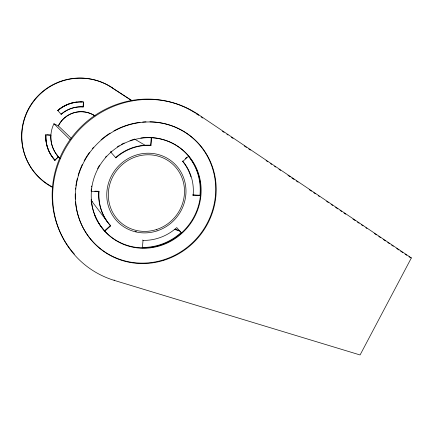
<?xml version="1.0" encoding="UTF-8"?>
<svg xmlns="http://www.w3.org/2000/svg" width="433" height="433" viewBox="0 0 433 433"><rect width="100%" height="100%" fill="white"/><g stroke="black" fill="none" stroke-linecap="round" stroke-linejoin="round"><path stroke-width="0.65" d="M83.098 106.848L83.423 101.961L83.233 106.929A30.099 29.877 -31.5 0 0 61.177 114.334L61.069 114.242A30.061 29.839 -31.3 0 1 83.098 106.848L83.233 106.929M150.624 145.234L151.285 137.396L151.653 137.586L150.993 145.445A48.458 46.261 -48.7 0 0 115.844 157.856L115.546 157.617A48.355 46.174 -48.7 0 1 150.624 145.234L150.993 145.445M143.02 240.385L142.392 247.849L142.051 247.438A56.16 53.632 -48.7 0 0 181.032 232.581L181.449 232.954L176.756 227.585A48.458 46.261 -48.7 0 1 143.02 240.385L142.679 239.99M196.777 113.933L197.978 114.307L411.35 257.944L360.083 354.963L114.35 280.416L114.085 279.967M104.548 230.784L110.42 225.533L110.696 225.907L104.818 231.168L104.548 230.784A56.16 53.632 -48.7 0 1 94.638 215.109M185.313 158.548L186.753 157.266M193.134 195.261A48.458 46.261 -48.7 0 0 182.867 161.357L188.626 156.205L188.187 155.977A56.16 53.632 -48.7 0 1 199.97 195.24L200.425 195.543L192.912 195.11M58.455 156.811L54.894 160.178L58.455 156.811A30.061 29.839 -31.3 0 1 50.813 135.101L47.1 134.885M94.816 191.159L98.762 191.31L99.022 191.619A48.458 46.261 -48.7 0 0 110.696 225.907M192.696 194.958L199.97 195.24M91.114 191.31L99.022 191.619M54.791 160.031A34.911 34.656 -31.2 0 1 45.86 134.809L50.91 135.22M52.523 187.013A58.049 57.643 -30.1 0 1 29.763 106.594A58.049 57.643 -30.1 0 1 111.649 87.493L131.935 100.618M91.076 201.183L92.353 201.616M174.239 229.252L180.637 231.411M175.257 229.176L179.738 230.692M408.99 256.791L411.35 257.944M60.127 158.548A30.099 29.877 -31.5 0 1 53.936 123.762L58.39 125.927L71.234 138.246M182.52 161.163L182.867 161.357M93.837 115.173L94.995 115.855M134.517 139.053L145.558 145.531M111.649 87.493L131.984 100.835M196.604 113.879L198.844 115.389M201.085 116.899L202.768 118.03M222.383 131.226L224.061 132.357M226.865 134.241L227.985 134.999M231.346 137.261L233.03 138.392M244.239 145.932L246.48 147.442M248.721 148.947L250.404 150.078M266.095 160.638L267.773 161.769M270.576 163.652L271.697 164.41M274.5 166.294L275.621 167.046M278.982 169.308L280.665 170.44M287.95 175.343L290.191 176.853M291.869 177.985L294.11 179.495M296.356 180.999L298.034 182.131M309.243 189.676L311.484 191.18M313.725 192.69L315.408 193.822M318.212 195.705L319.332 196.463M326.617 201.361L328.295 202.492M331.099 204.381L332.777 205.513M335.58 207.396L337.821 208.906M340.062 210.411L341.745 211.542M343.986 213.052L345.669 214.183M352.955 219.087L355.195 220.592M357.436 222.102L359.119 223.233M361.36 224.743L363.038 225.874M365.842 227.758L366.962 228.51M374.247 233.414L376.488 234.924M378.729 236.429L380.412 237.56M383.216 239.449L385.457 240.954M387.697 242.464L389.381 243.595M391.621 245.105L393.299 246.236M396.666 248.499L398.907 250.003M400.585 251.135L402.825 252.645M405.072 254.155L406.749 255.286M110.626 151.907L115.844 157.856M53.936 123.762L70.108 139.702M61.177 114.334L57.789 110.529A34.911 34.656 -31.2 0 1 81.734 101.874M56.94 155.003L59.77 158.754M91.32 200.555L107.898 222.524M58.39 125.927A25.244 25.054 -31.6 0 1 94.389 115.508M182.439 161.119A48.355 46.174 -48.7 0 1 190.937 176.935M110.464 225.582A48.355 46.174 -48.7 0 1 98.773 191.159M136.427 231.736A40.556 38.721 -48.7 0 1 135.22 231.466M114.35 280.416A94.237 89.983 -48.7 0 1 62.947 153.136A94.237 89.983 -48.7 0 1 197.978 114.307M74.4 254.106A93.658 89.49 -48.6 0 1 75.548 132.698A93.658 89.49 -48.6 0 1 195.516 113.159M149.932 121.803A72.073 68.809 -48.7 0 1 215.71 190.168A72.073 68.809 -48.7 0 1 148.043 262.891A72.073 68.809 -48.7 0 1 75.483 201.805M75.304 199.137A72.073 68.809 -48.7 0 1 75.245 193.832M75.515 189.21A72.073 68.809 -48.7 0 1 75.645 187.917M75.889 185.974A72.073 68.809 -48.7 0 1 77.345 178.369M78.178 175.295A72.073 68.809 -48.7 0 1 82.302 164.491M84.11 160.919A72.073 68.809 -48.7 0 1 89.62 152.216M92.402 148.654A72.073 68.809 -48.7 0 1 93.663 147.177M101.078 139.799A72.073 68.809 -48.7 0 1 110.101 133.099M113.901 130.853A72.073 68.809 -48.7 0 1 140.027 122.328M142.679 122.052A72.073 68.809 -48.7 0 1 145.997 121.846M140.839 138.008A56.279 53.73 -48.7 0 1 200.479 185.373A56.279 53.73 -48.7 0 1 150.343 247.4A56.279 53.73 -48.7 0 1 91.147 199.483M91.152 190.829A56.279 53.73 -48.7 0 1 91.341 188.891M91.59 186.975A56.279 53.73 -48.7 0 1 91.742 186.028M97.598 168.643A56.279 53.73 -48.7 0 1 99.612 165.119M105.5 157.174A56.279 53.73 -48.7 0 1 106.475 156.091M110.696 151.961A56.279 53.73 -48.7 0 1 111.53 151.236M117.332 146.884A56.279 53.73 -48.7 0 1 119.243 145.683M121.202 144.552A56.279 53.73 -48.7 0 1 124.222 143.004M129.976 140.633A56.279 53.73 -48.7 0 1 134.825 139.177M52.821 187.554A58.271 57.849 -30.8 0 1 29.98 106.832A58.271 57.849 -30.8 0 1 112.174 87.655M58.282 125.824A25.211 25.027 -31.4 0 1 94.849 115.806M55.056 160.286A34.867 34.613 -31 0 1 45.768 134.728M57.703 110.42A34.867 34.613 -31 0 1 76.744 102.02M80.316 101.793A34.867 34.613 -31 0 1 82.665 101.847M54.894 160.178A34.954 34.694 -31.4 0 1 45.952 134.923M57.898 110.615A34.954 34.694 -31.4 0 1 83.564 102.031M163.815 260.314A72.219 68.939 -48.7 0 0 195.748 140.595A72.219 68.939 -48.7 0 0 77.891 177.384A72.219 68.939 -48.7 0 0 163.815 260.314M157.044 230.892A40.637 38.791 -48.7 0 0 174.066 163.317A40.637 38.791 -48.7 0 0 108.006 184.956A40.637 38.791 -48.7 0 0 157.044 230.892M160.616 245.598A56.393 53.827 -48.7 0 0 184.896 151.972A56.393 53.827 -48.7 0 0 93.041 181.351A56.393 53.827 -48.7 0 0 160.616 245.598M156.454 229.539A39.073 37.303 -48.7 0 0 173.211 164.648A39.073 37.303 -48.7 0 0 109.581 185.07A39.073 37.303 -48.7 0 0 156.454 229.539"/></g></svg>
